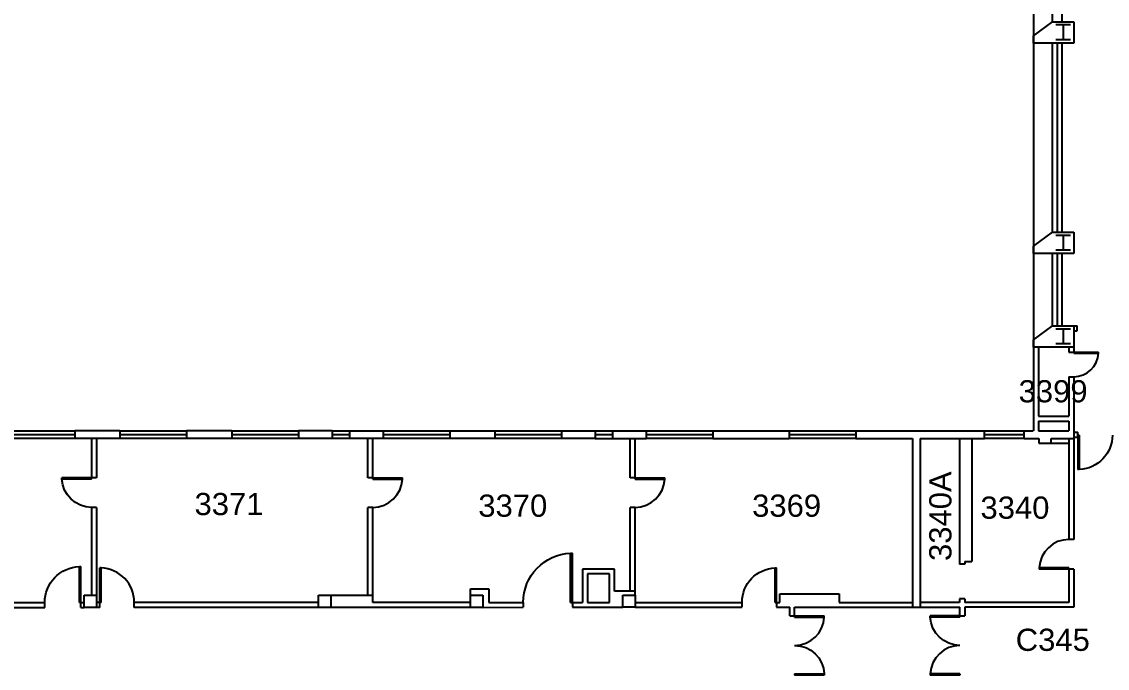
# Model space of a CAD drawing. Header units: inches. Extents: x -255 to 5932, y -1112 to 3109.
# Drawn here: x 1961 to 3281, y 539 to 1326 of the extents above; entities that cross this region are included whole.
import ezdxf

# ---------------------------------------------------------------- set-up
doc = ezdxf.new("R2010")
doc.units = ezdxf.units.IN
doc.header["$LTSCALE"] = 48
doc.header["$MEASUREMENT"] = 0
doc.layers.get('0').update_dxf_attribs({"linetype": 'CONTINUOUS'})
for name, color, linetype in [('A-ANNO-RNUM', 4, 'CONTINUOUS'), ('A-ANNO-RNUM-NEW', 4, 'CONTINUOUS'), ('A-DOOR', 2, 'CONTINUOUS'), ('A-GLAZ', 2, 'CONTINUOUS'), ('A-GLAZ-SILL', 1, 'CONTINUOUS'), ('A-WALL-FULL', 6, 'CONTINUOUS'), ('S-COLS', 5, 'CONTINUOUS')]:
    doc.layers.add(name, color=color, linetype=linetype)
doc.layers.get('0').freeze()
doc.styles.add('ARIAL', font='arial.ttf')

# ---------------------------------------------------------------- blocks, each defined once
blk = doc.blocks.new('DOOR36')
for p, q in [((-1.48, 0), (0, 0)), ((-1.48, 0), (-1.48, -36)), ((0, 0), (0, -36)), ((-1.48, -36), (0, -36))]:
    blk.add_line(p, q)
blk.add_arc((0, 0), 36, 180, 267.64009)

msp = doc.modelspace()

# ---------------------------------------------------------------- linework, layer by layer
at = {"layer": 'A-GLAZ'}
for p, q in [((3220.5, 1070), (3220.5, 1300)), ((3220.5, 956), (3220.5, 1044)), ((1944.5, 823.5), (2025.5, 823.5)), ((2080.5, 823.5), (2161.5, 823.5)), ((2216.5, 823.5), (2297.5, 823.5)), ((2338.5, 823.5), (2359.5, 823.5)), ((2400.5, 823.5), (2481.5, 823.5)), ((2536.5, 823.5), (2617.5, 823.5)), ((2658.5, 823.5), (2679.5, 823.5)), ((2720.5, 823.5), (2801.5, 823.5)), ((2894.5, 823.5), (2975.5, 823.5)), ((3132, 823.5), (3180, 823.5))]:
    msp.add_line(p, q, dxfattribs=at)
at = {"layer": 'A-GLAZ-SILL'}
for p, q in [((3214.5, 1326), (3214.5, 1473.5)), ((3226.5, 1326), (3226.5, 1473.5)), ((3214.5, 1070), (3214.5, 1300)), ((3226.5, 1070), (3226.5, 1300)), ((3214.5, 956), (3214.5, 1044)), ((3226.5, 956), (3226.5, 1044)), ((1944.5, 828), (2025.5, 828)), ((2025.5, 819), (1944.5, 819)), ((2080.5, 828), (2161.5, 828)), ((2161.5, 819), (2080.5, 819)), ((2216.5, 828), (2297.5, 828)), ((2297.5, 819), (2216.5, 819)), ((2338.5, 828), (2359.5, 828)), ((2359.5, 819), (2338.5, 819)), ((2400.5, 828), (2481.5, 828)), ((2481.5, 819), (2400.5, 819)), ((2536.5, 828), (2617.5, 828)), ((2617.5, 819), (2536.5, 819)), ((2658.5, 828), (2679.5, 828)), ((2658.5, 819), (2679.5, 819)), ((2720.5, 828), (2801.5, 828)), ((2801.5, 819), (2720.5, 819)), ((2894.5, 828), (2975.5, 828)), ((2975.5, 819), (2894.5, 819)), ((3132, 828), (3180, 828)), ((3180, 819), (3132, 819))]:
    msp.add_line(p, q, dxfattribs=at)
at = {"layer": 'A-WALL-FULL'}
for p, q in [((3191.5, 1473.5), (3191.5, 828)), ((3191.5, 1309), (3214.5, 1326)), ((3214.5, 1326), (3240.5, 1326)), ((3240.5, 1326), (3240.5, 1300)), ((3191.5, 1300), (3191.5, 1309)), ((3240.5, 1300), (3191.5, 1300)), ((3191.5, 1053), (3214.5, 1070)), ((3214.5, 1070), (3240.5, 1070)), ((3240.5, 1070), (3240.5, 1044)), ((3191.5, 1044), (3191.5, 1053)), ((3240.5, 1044), (3191.5, 1044)), ((3191.5, 939), (3214.5, 956)), ((3214.5, 956), (3240.5, 956)), ((3240.5, 956), (3244.7, 956)), ((3240.5, 956), (3240.5, 930)), ((3244.7, 950), (3244.7, 956)), ((3191.5, 930), (3191.5, 939)), ((3240.5, 950), (3244.7, 950)), ((3240.5, 930), (3191.5, 930)), ((3197.5, 930), (3197.5, 846)), ((3234.5, 930), (3234.5, 924)), ((3240.5, 930), (3240.5, 924)), ((3234.5, 924), (3240.5, 924)), ((3234.5, 894), (3234.5, 846)), ((3234.5, 894), (3240.5, 894)), ((3240.5, 894), (3240.5, 828)), ((3197.5, 846), (3234.5, 846)), ((3197.5, 840), (3234.5, 840)), ((3197.5, 840), (3197.5, 828)), ((3234.5, 840), (3234.5, 828)), ((2025.5, 828), (2025.5, 819)), ((2080.5, 828), (2025.5, 828)), ((2080.5, 819), (2025.5, 819)), ((2046, 819), (2046, 771)), ((2052, 819), (2052, 771)), ((2080.5, 828), (2080.5, 819)), ((2161.5, 828), (2161.5, 819)), ((2216.5, 828), (2161.5, 828)), ((2216.5, 819), (2161.5, 819)), ((2216.5, 828), (2216.5, 819)), ((2297.5, 828), (2297.5, 819)), ((2338.5, 828), (2297.5, 828)), ((2338.5, 819), (2297.5, 819)), ((2338.5, 828), (2338.5, 819)), ((2359.5, 828), (2359.5, 819)), ((2359.5, 828), (2400.5, 828)), ((2400.5, 819), (2359.5, 819)), ((2382, 771), (2382, 819)), ((2388, 771), (2388, 819)), ((2400.5, 828), (2400.5, 819)), ((2481.5, 828), (2481.5, 819)), ((2481.5, 828), (2536.5, 828)), ((2536.5, 819), (2481.5, 819)), ((2536.5, 828), (2536.5, 819)), ((2617.5, 828), (2617.5, 819)), ((2617.5, 828), (2658.5, 828)), ((2658.5, 819), (2617.5, 819)), ((2658.5, 828), (2658.5, 819)), ((2679.5, 828), (2679.5, 819)), ((2679.5, 828), (2720.5, 828)), ((2679.5, 819), (2720.5, 819)), ((2701, 771), (2701, 819)), ((2707, 771), (2707, 819)), ((2720.5, 828), (2720.5, 819)), ((2801.5, 828), (2801.5, 819)), ((2801.5, 828), (2894.5, 828)), ((2801.5, 819), (2894.5, 819)), ((2894.5, 828), (2894.5, 819)), ((2975.5, 828), (2975.5, 819)), ((2975.5, 828), (3132, 828)), ((2975.5, 819), (3044.5, 819)), ((3044.5, 819), (3044.5, 613.4)), ((3053.5, 819), (3053.5, 613.4)), ((3053.5, 819), (3132, 819)), ((3101.5, 819), (3101.5, 666)), ((3116.5, 819), (3116.5, 669)), ((3132, 819), (3132, 828)), ((3180, 819), (3180, 828)), ((3180, 828), (3191.3, 828)), ((3180, 819), (3198, 819)), ((3197.5, 828), (3234.5, 828)), ((3198, 819), (3198, 813)), ((3213, 813), (3213, 819)), ((3213, 819), (3240.5, 819)), ((3234.5, 819), (3234.5, 696)), ((3240.5, 828), (3240.5, 819)), ((3240.5, 826.5), (3245.5, 826.5)), ((3240.5, 820.5), (3245.5, 820.5)), ((3240.5, 819), (3240.5, 696)), ((3245.5, 820.5), (3245.5, 826.5)), ((3198, 813), (3213, 813)), ((3213, 813), (3234.5, 813)), ((2052, 771), (2046, 771)), ((2388, 771), (2382, 771)), ((2707, 771), (2701, 771)), ((2046, 735), (2046, 628.2)), ((2052, 735), (2046, 735)), ((2052, 735), (2052, 628.2)), ((2382, 628.3), (2382, 735)), ((2388, 735), (2382, 735)), ((2388, 628.3), (2388, 735)), ((2701, 633), (2701, 735)), ((2707, 735), (2701, 735)), ((2707, 633), (2707, 735)), ((3240.5, 696), (3234.5, 696)), ((3108, 666), (3101.5, 666)), ((3108, 669), (3116.5, 669)), ((3108, 669), (3108, 666)), ((2682, 660), (2643, 660)), ((2643, 660), (2643, 619.4)), ((2649, 654), (2649, 619.4)), ((2676, 654), (2649, 654)), ((2676, 619.4), (2676, 654)), ((2682, 633), (2682, 660)), ((3240.5, 660), (3234.5, 660)), ((3234.5, 660), (3234.5, 619.4)), ((3240.5, 660), (3240.5, 613.4)), ((2507, 628.3), (2507, 636)), ((2507, 636), (2529, 636)), ((2529, 636), (2529, 619.3)), ((2337, 628.3), (2388, 628.3)), ((2388, 619.3), (2388, 628.3)), ((2707, 633), (2682, 633)), ((2707, 628.4), (2707, 633)), ((2883, 619.4), (2883, 630)), ((2883, 630), (2955, 630)), ((2955, 630), (2955, 619.4)), ((3108, 623.9), (3101.5, 623.9)), ((3101.5, 623.9), (3101.5, 619.4)), ((3108, 623.9), (3108, 619.4)), ((1896, 619.1), (1989, 619.1)), ((1896, 613.1), (1989, 613.1)), ((1989, 613.1), (1989, 619.1)), ((2033, 613.2), (2033, 619.2)), ((2033, 619.2), (2037, 619.2)), ((2033, 613.2), (2037, 613.2)), ((2056, 619.3), (2052, 619.3)), ((2056, 613.3), (2052, 613.3)), ((2056, 613.3), (2056, 619.3)), ((2322, 619.3), (2098, 619.3)), ((2098, 613.3), (2098, 619.3)), ((2322, 613.3), (2098, 613.3)), ((2507, 613.3), (2316.6, 613.3)), ((2507, 619.3), (2388, 619.3)), ((2522, 613.3), (2571, 613.4)), ((2529, 619.3), (2571, 619.3)), ((2571, 619.3), (2571, 613.4)), ((2631, 619.4), (2631, 613.4)), ((2631, 619.4), (2643, 619.4)), ((2631, 613.4), (2692, 613.4)), ((2649, 619.4), (2676, 619.4)), ((2707, 619.4), (2837, 619.4)), ((2707, 613.4), (2837, 613.4)), ((2837, 619.4), (2837, 613.4)), ((2879, 619.4), (2879, 613.4)), ((2879, 619.4), (2883, 619.4)), ((2879, 613.4), (2895, 613.4)), ((2895, 603), (2895, 613.4)), ((2901, 603), (2901, 613.4)), ((2901, 613.4), (3102, 613.4)), ((2955, 619.4), (3044.5, 619.4)), ((3101.5, 619.4), (3053.5, 619.4)), ((3102, 603), (3102, 613.4)), ((3234.5, 619.4), (3108, 619.4)), ((3240.5, 613.4), (3108, 613.4)), ((3108, 613.4), (3108, 603)), ((2895, 603), (2901, 603)), ((3102, 603), (3108, 603))]:
    msp.add_line(p, q, dxfattribs=at)
at = {"layer": 'S-COLS'}
for p, q in [((3236.5, 1322), (3218.5, 1322)), ((3227.5, 1322), (3227.5, 1304)), ((3236.5, 1304), (3218.5, 1304)), ((3236.5, 1066), (3218.5, 1066)), ((3227.5, 1066), (3227.5, 1048)), ((3236.5, 1048), (3218.5, 1048)), ((3236.5, 952), (3218.5, 952)), ((3227.5, 952), (3227.5, 934)), ((3236.5, 934), (3218.5, 934)), ((2037, 613.2), (2037, 628.2)), ((2037, 628.2), (2052, 628.2)), ((2052, 628.2), (2052, 613.2)), ((2322, 613.3), (2322, 628.3)), ((2322, 628.3), (2337, 628.3)), ((2337, 628.3), (2337, 613.3)), ((2507, 613.3), (2507, 628.3)), ((2507, 628.3), (2522, 628.3)), ((2522, 628.3), (2522, 613.3)), ((2692, 613.4), (2692, 628.4)), ((2692, 628.4), (2707, 628.4)), ((2707, 628.4), (2707, 613.4)), ((2052, 613.2), (2037, 613.2)), ((2337, 613.3), (2322, 613.3)), ((2522, 613.3), (2507, 613.3)), ((2707, 613.4), (2692, 613.4))]:
    msp.add_line(p, q, dxfattribs=at)

# ---------------------------------------------------------------- block references
at = {"layer": 'A-DOOR'}
for p, xscale, yscale, zscale, rotation in [((3240.5, 924), 0.8333333333331908, 0.8333333333331908, 0.8333333333331908, 90.00044867246419), ((2046, 771), -1.000003888128817, 1.000003888128817, 1.000003888128818, 269.9999439159408), ((2388, 771), 1.000003888128817, 1.000003888128817, 1.000003888128817, 90.00005608405924), ((2707, 771), 1.000003888128817, 1.000003888128817, 1.000003888128817, 90.00005608405924), ((3234.5, 660), 1.000003888128818, 1.000003888128818, 1.000003888128818, 270.0000560840592), ((2631, 619.4), -1.666518877036027, 1.666518877036027, 1.666518877036027, 179.949404837713), ((2033, 619.2), -1.222222167202736, 1.222222167202736, 1.222222167202735, 179.949404837713), ((2056, 619.3), 1.166666667178368, 1.166666667178368, 1.166666667178368, 180.0505951622869), ((2879, 619.4), -1.16605676841607, 1.16605676841607, 1.16605676841607, 179.9999999999999), ((2901, 603), 1.000003888128819, 1.000003888128819, 1.000003888128819, 89.9999439159403), ((3102, 603), -1.000003888128818, 1.000003888128818, 1.000003888128819, 270.0000560840596), ((2901, 531), -1.000003888128819, 1.00000388812882, 1.00000388812882, 89.99994391594076), ((3102, 531), 1.000003888128818, 1.000003888128818, 1.000003888128818, 270.0000560840592)]:
    msp.add_blockref('DOOR36', p, dxfattribs=dict(at, xscale=xscale, yscale=yscale, zscale=zscale, rotation=rotation))
at = {"layer": 'A-DOOR', "xscale": -1.166666666666629, "yscale": 1.166666666666657, "zscale": 1.16666666666667}
msp.add_blockref('DOOR36', (3245.5, 823), dxfattribs=at)

# ---------------------------------------------------------------- texts
at = {"layer": 'A-ANNO-RNUM', "style": 'ARIAL'}
for s, p in [('3399', (3173.4, 862.8)), ('3371', (2171.2, 725.6)), ('3340', (3127, 721.2)), ('C345', (3169.9, 560.4))]:
    msp.add_text(s, height=27, dxfattribs=at).set_placement(p)
msp.add_text('3340A', height=27, rotation=90, dxfattribs=at).set_placement((3091.7, 669.8))
at = {"layer": 'A-ANNO-RNUM-NEW', "style": 'ARIAL'}
for s, p in [('3370', (2516.3, 723.6)), ('3369', (2849.3, 723.6))]:
    msp.add_text(s, height=27, dxfattribs=at).set_placement(p)

doc.saveas('drawing.dxf')
